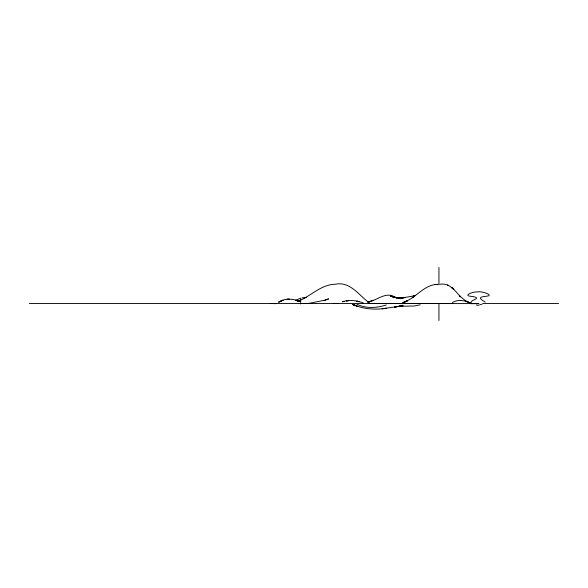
<?xml version="1.0" encoding="UTF-8"?>
<svg xmlns="http://www.w3.org/2000/svg" width="588" height="588" viewBox="0 0 588 588"><rect width="100%" height="100%" fill="white"/><g stroke="black" fill="none" stroke-linecap="round" stroke-linejoin="round"><path stroke-width="0.88" d="M299.873 300.534C311.677 295.183 321.54 284.504 335.3 284.232C350.286 281.123 358.952 295.492 369.558 303.026M304.136 298.417L306.274 297.183M373.762 300.446L367.456 301.894C377.151 300.99 386.228 290.244 395.989 297.888M295.646 300.321L299.873 298.461M282.982 300.299L278.741 302.1C285.239 297.866 292.942 298.829 299.873 301.247L295.646 300.527L299.873 300.637L297.337 301.115L299.873 300.461L298.182 301.019M278.741 302.1L282.982 300.284M452.326 302.57C457.971 299.086 464.542 300.453 470.209 302.879L465.887 301.482M323.878 300.63L328.641 298.866L324.841 300.196L308.421 303.467M402.912 302.585L407.094 301.034L402.912 302.622C415.716 298.653 423.764 284.342 438.009 284.342M482.167 304.084L480.08 304.76M420.244 304.797L414.327 305.995L398.752 306.304L402.912 305.87L382.149 308.737L386.316 308.281C375.026 309.994 363.281 309.104 352.741 304.51L356.945 305.973L352.741 304.569M479.367 304.966L477.846 305.37L476.383 304.944M386.316 304.959C376.746 308.083 366.214 308.722 356.945 304.261M344.355 301.482L342.297 301.754C349.228 299.571 356.541 300.394 363.252 302.93M302.004 297.815L306.274 297.491M415.334 295.676L400.832 298.138L398.752 298.153L402.912 297.925L396.68 297.873L398.752 298.043L390.469 296.131L398.752 298.425L390.469 295.786L393.776 297.175M437.031 284.371L435.098 284.526M367.456 301.879L369.558 301.784M287.209 299.094L289.318 299.013M478.779 303.606L470.944 303.68M29.4 303.474L275.125 303.474M303.298 303.474L309.295 303.474M333.852 303.474L338.247 303.474M369.213 303.474L453.554 303.474M482.814 303.474L558.6 303.474M275.919 303.665L270.282 303.474L478.779 303.592M439.956 284.283C449.32 282.468 455.075 290.795 460.551 296.815L459.691 295.97L464.851 300.203L470.209 302.982M401.523 303.687L402.912 303.709M447.453 284.967L448.313 285.283M394.607 297.528L392.534 296.543L394.607 297.55M471.223 302.629C470.481 299.608 482.307 298.572 472.855 296.484C460.889 296.029 473.575 291.31 477.809 291.927C480.293 290.744 496.066 295.426 485.761 296.323C477.089 297.109 480.543 299.211 485.188 302.085M438.942 267.474L438.942 284.857M438.942 304.062L438.942 320.526M300.659 298.175L300.659 303.974M414.327 296.279L412.284 297.734L414.327 296.293M407.094 300.865L405.007 301.85L407.094 300.894M405.007 297.506L402.912 297.888L405.007 297.506M402.912 305.686L394.607 307.046L402.912 305.686M348.53 300.615L346.435 300.909L348.53 300.615M414.327 295.808L413.313 295.94L414.327 295.808M359.048 301.732L356.945 301.166L359.048 301.732M394.607 297.352L390.469 295.874L394.607 297.352M356.945 306.025L352.741 304.415L356.945 306.054M452.326 288.024L451.555 287.356L453.833 289.575L452.326 288.024"/></g></svg>
